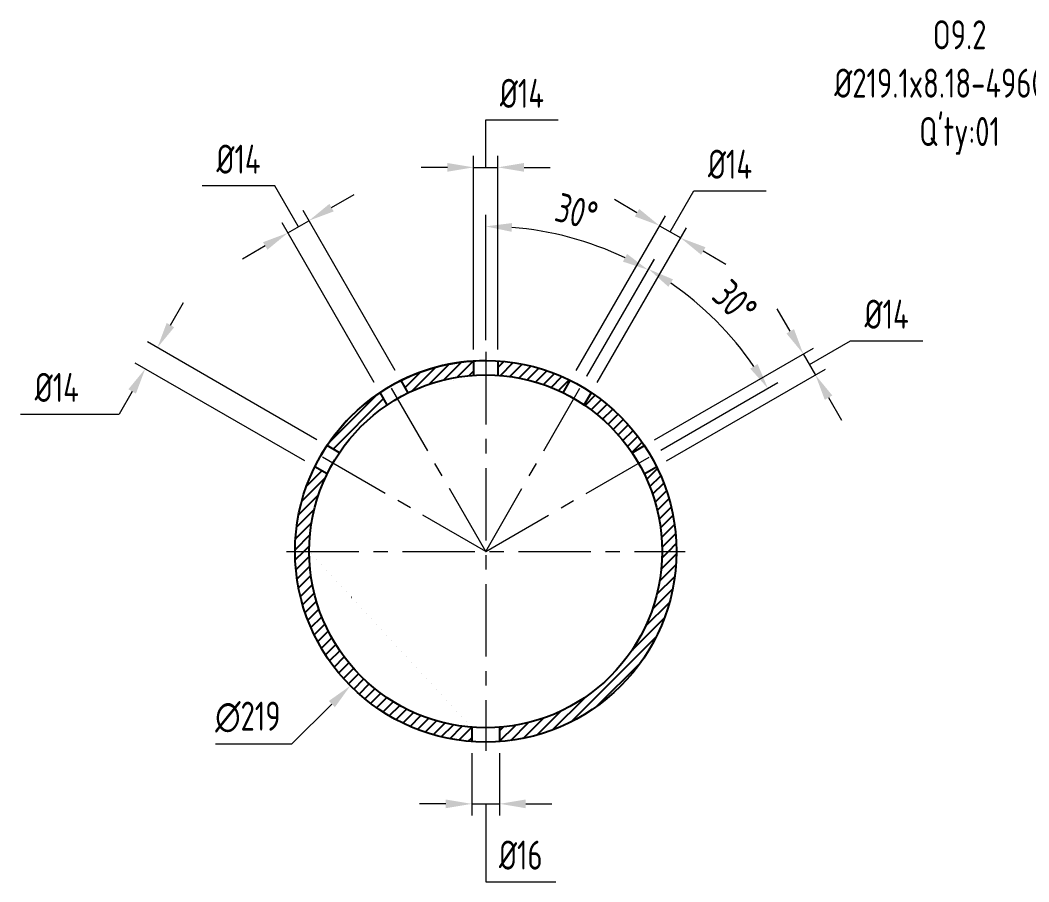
# Model space of a CAD drawing. Header units: millimetres. Extents: x -46397 to 283259, y -8690 to 23983.
# Drawn here: x 252431 to 254169, y 95 to 1579 of the extents above; entities that cross this region are included whole.
import ezdxf

# ---------------------------------------------------------------- set-up
doc = ezdxf.new("R2010")
doc.units = ezdxf.units.MM
doc.linetypes.add('CENTER', pattern=[2, 1.25, -0.25, 0.25, -0.25])
doc.layers.get('Defpoints').update_dxf_attribs({"lineweight": 0})
for name, color, linetype, lineweight in [('AM_8', 1, 'Continuous', 25), ('DUONGCHINH', 7, 'Continuous', 25), ('DUONGTAM', 1, 'CENTER', 0), ('PHANTOM 2', 8, 'Continuous', 0)]:
    doc.layers.add(name, color=color, linetype=linetype, lineweight=lineweight)
doc.styles.add('GHI CHÚ 1', font='isocp_IV25.ttf', dxfattribs={"width": 0.8})
doc.styles.get("Standard").update_dxf_attribs({"font": 'isocp.shx', "width": 0.8})
doc.dimstyles.new('1-30SCALE', dxfattribs={"dimtxt": 75, "dimasz": 75, "dimexe": 37.5, "dimexo": 30, "dimgap": 30, "dimtad": 1, "dimtoh": 1, "dimdec": 0, "dimdsep": 46, "dimtxsty": 'GHI CHÚ 1', "dimcen": 0.09, "dimclrd": 256, "dimclre": 256, "dimclrt": 2, "dimadec": 0, "dimazin": 0, "dimtfac": 1, "dimtdec": 0, "dimtofl": 0, "dimtmove": 0, "dimatfit": 3, "dimfxl": 1, "dimlwd": 0, "dimlwe": 0, "dimarcsym": 0})
doc.dimstyles.new('1-30SCALE$2', dxfattribs={"dimtxt": 75, "dimasz": 75, "dimexe": 37.5, "dimexo": 30, "dimgap": 30, "dimtad": 1, "dimtoh": 1, "dimdec": 0, "dimdsep": 46, "dimtxsty": 'GHI CHÚ 1', "dimcen": 0.09, "dimclrd": 256, "dimclre": 256, "dimclrt": 2, "dimadec": 0, "dimazin": 0, "dimtfac": 1, "dimtdec": 0, "dimtofl": 0, "dimtmove": 0, "dimatfit": 3, "dimfxl": 1, "dimlwd": 0, "dimlwe": 0, "dimarcsym": 0})
pattern_1 = [(45, (21732.579, 0), (-8.9802561, 8.9802561), [])]

# ---------------------------------------------------------------- blocks, each defined once
blk = doc.blocks.new('*D1328')
at = {"layer": 'Defpoints', "color": 0, "transparency": 16777216}
for p in [(253466.6, 895.4), (253000, 432.4)]:
    blk.add_point(p, dxfattribs=at)
at = {"layer": 'PHANTOM 2', "lineweight": 0, "transparency": 16777216}
for p, q in [((253233.2, 663.9), (253233.4, 663.9)), ((253233.3, 663.8), (253233.3, 664))]:
    blk.add_line(p, q, dxfattribs=at)
at = {"layer": 'PHANTOM 2', "linetype": 'Continuous', "lineweight": 0, "transparency": 16777216}
for p, q in [((252899.1, 332.3), (252968, 400.7)), ((252767.7, 332.3), (252899.1, 332.3))]:
    blk.add_line(p, q, dxfattribs=at)
at = {"layer": 'PHANTOM 2', "transparency": 16777216}
blk.add_solid([(252962.8, 406.1), (252973.3, 395.4), (253000, 432.4)], dxfattribs=at)
at = {"layer": 'PHANTOM 2', "color": 2, "transparency": 16777216, "insert": (252823.4, 378.4), "char_height": 50, "attachment_point": 5, "style": 'GHI CHÚ 1'}
blk.add_mtext('∅219', dxfattribs=at)
blk = doc.blocks.new('*D1329')
at = {"layer": 'Defpoints', "color": 0, "transparency": 16777216}
for p in [(253424.8, 1190.1), (253233.3, 1007.6), (253397.6, 948.5), (253233.3, 663.9), (253233.3, 320.3)]:
    blk.add_point(p, dxfattribs=at)
at = {"layer": 'PHANTOM 2', "linetype": 'Continuous', "lineweight": 0, "transparency": 16777216}
for p, q in [((253233.3, 1027.6), (253233.3, 1243.9)), ((253407.6, 965.9), (253523.3, 1166.2))]:
    blk.add_line(p, q, dxfattribs=at)
blk.add_arc((253233.3, 663.9), 560, 64.6056, 85.3944, dxfattribs=at)
at = {"layer": 'PHANTOM 2', "transparency": 16777216}
for points in [[(253277.9, 1214.6), (253278.5, 1229.6), (253233.3, 1223.9)], [(253476.9, 1176.4), (253469.9, 1163.1), (253513.3, 1148.9)]]:
    blk.add_solid(points, dxfattribs=at)
at = {"layer": 'PHANTOM 2', "color": 2, "transparency": 16777216, "insert": (253390.1, 1249.2), "char_height": 50, "attachment_point": 5, "rotation": 345, "style": 'GHI CHÚ 1'}
blk.add_mtext('30°', dxfattribs=at)
blk = doc.blocks.new('*D1330')
at = {"layer": 'Defpoints', "color": 0, "transparency": 16777216}
for p in [(253663.5, 1024.9), (253397.6, 948.5), (253517.9, 828.2), (253233.3, 663.9), (253233.3, 663.9)]:
    blk.add_point(p, dxfattribs=at)
at = {"layer": 'PHANTOM 2', "linetype": 'Continuous', "lineweight": 0, "transparency": 16777216}
for p, q in [((253407.6, 965.9), (253524.1, 1167.6)), ((253535.2, 838.2), (253737, 954.7))]:
    blk.add_line(p, q, dxfattribs=at)
blk.add_arc((253233.3, 663.9), 561.6, 34.5921, 55.4079, dxfattribs=at)
at = {"layer": 'PHANTOM 2', "transparency": 16777216}
for points in [[(253548.1, 1119.9), (253556.1, 1132.6), (253514.1, 1150.3)], [(253701.9, 986.8), (253689.3, 978.8), (253719.7, 944.7)]]:
    blk.add_solid(points, dxfattribs=at)
at = {"layer": 'PHANTOM 2', "color": 2, "transparency": 16777216, "insert": (253662.9, 1093.6), "char_height": 50, "attachment_point": 5, "rotation": 315, "style": 'GHI CHÚ 1'}
blk.add_mtext('30°', dxfattribs=at)
blk = doc.blocks.new('*D1331')
at = {"layer": 'Defpoints', "color": 0, "transparency": 16777216}
for p in [(252667.4, 1014.9), (252959.7, 846.1), (252938.7, 809.7)]:
    blk.add_point(p, dxfattribs=at)
at = {"layer": 'PHANTOM 2', "linetype": 'Continuous', "lineweight": 0, "transparency": 16777216}
for p, q in [((252689.9, 1053.8), (252712.4, 1092.8)), ((252942.4, 856.1), (252650.1, 1024.9)), ((252921.4, 819.7), (252629.1, 988.5)), ((252623.9, 939.5), (252601.4, 900.5)), ((252431.6, 900.5), (252601.4, 900.5))]:
    blk.add_line(p, q, dxfattribs=at)
at = {"layer": 'PHANTOM 2', "transparency": 16777216}
for points in [[(252683.4, 1057.6), (252696.4, 1050.1), (252667.4, 1014.9)], [(252617.4, 943.3), (252630.4, 935.8), (252646.4, 978.5)]]:
    blk.add_solid(points, dxfattribs=at)
at = {"layer": 'PHANTOM 2', "color": 2, "transparency": 16777216, "insert": (252494, 946.4), "char_height": 50, "attachment_point": 5, "style": 'GHI CHÚ 1'}
blk.add_mtext('%%C14', dxfattribs=at)
blk = doc.blocks.new('*D1345')
at = {"layer": 'Defpoints', "color": 0, "transparency": 16777216}
for p in [(252928.6, 1233.7), (253087.5, 958.5), (253051.1, 937.5)]:
    blk.add_point(p, dxfattribs=at)
at = {"layer": 'PHANTOM 2', "linetype": 'Continuous', "lineweight": 0, "transparency": 16777216}
for p, q in [((252869.6, 1293.9), (252744.8, 1293.9)), ((252910.4, 1223.2), (252869.6, 1293.9)), ((252967.5, 1256.2), (253006.5, 1278.7)), ((253077.5, 975.8), (252918.6, 1251)), ((253041.1, 954.8), (252882.2, 1230)), ((252892.2, 1212.7), (252928.6, 1233.7)), ((252853.2, 1190.2), (252814.2, 1167.7))]:
    blk.add_line(p, q, dxfattribs=at)
at = {"layer": 'PHANTOM 2', "transparency": 16777216}
for points in [[(252963.8, 1262.7), (252971.3, 1249.7), (252928.6, 1233.7)], [(252849.5, 1196.7), (252857, 1183.7), (252892.2, 1212.7)]]:
    blk.add_solid(points, dxfattribs=at)
at = {"layer": 'PHANTOM 2', "color": 2, "transparency": 16777216, "insert": (252807.2, 1339.7), "char_height": 50, "attachment_point": 5, "style": 'GHI CHÚ 1'}
blk.add_mtext('%%C14', dxfattribs=at)
blk = doc.blocks.new('*D1346')
at = {"layer": 'Defpoints', "color": 0, "transparency": 16777216}
for p in [(253254.3, 1325.6), (253212.3, 991.9), (253254.3, 991.9)]:
    blk.add_point(p, dxfattribs=at)
at = {"layer": 'PHANTOM 2', "linetype": 'Continuous', "lineweight": 0, "transparency": 16777216}
for p, q in [((253233.3, 1325.6), (253233.3, 1407.3)), ((253233.3, 1407.3), (253358.1, 1407.3)), ((253212.3, 1011.9), (253212.3, 1345.6)), ((253254.3, 1011.9), (253254.3, 1345.6)), ((253167.3, 1325.6), (253122.3, 1325.6)), ((253212.3, 1325.6), (253254.3, 1325.6)), ((253299.3, 1325.6), (253344.3, 1325.6))]:
    blk.add_line(p, q, dxfattribs=at)
at = {"layer": 'PHANTOM 2', "transparency": 16777216}
for points in [[(253167.3, 1333.1), (253167.3, 1318.1), (253212.3, 1325.6)], [(253299.3, 1333.1), (253299.3, 1318.1), (253254.3, 1325.6)]]:
    blk.add_solid(points, dxfattribs=at)
at = {"layer": 'PHANTOM 2', "color": 2, "transparency": 16777216, "insert": (253295.7, 1453.1), "char_height": 50, "attachment_point": 5, "style": 'GHI CHÚ 1'}
blk.add_mtext('%%C14', dxfattribs=at)
blk = doc.blocks.new('*D1347')
at = {"layer": 'Defpoints', "color": 0, "transparency": 16777216}
for p in [(253209.3, 336.1), (253257.3, 336.1), (253257.3, 228.9)]:
    blk.add_point(p, dxfattribs=at)
at = {"layer": 'PHANTOM 2', "linetype": 'Continuous', "lineweight": 0, "transparency": 16777216}
for p, q in [((253209.3, 316.1), (253209.3, 208.9)), ((253257.3, 316.1), (253257.3, 208.9)), ((253164.3, 228.9), (253119.3, 228.9)), ((253209.3, 228.9), (253257.3, 228.9)), ((253233.3, 228.9), (253233.3, 94.6)), ((253302.3, 228.9), (253347.3, 228.9)), ((253233.3, 94.6), (253354.2, 94.6))]:
    blk.add_line(p, q, dxfattribs=at)
at = {"layer": 'PHANTOM 2', "transparency": 16777216}
for points in [[(253164.3, 236.4), (253164.3, 221.4), (253209.3, 228.9)], [(253302.3, 236.4), (253302.3, 221.4), (253257.3, 228.9)]]:
    blk.add_solid(points, dxfattribs=at)
at = {"layer": 'PHANTOM 2', "color": 2, "transparency": 16777216, "insert": (253293.7, 140.6), "char_height": 50, "attachment_point": 5, "style": 'GHI CHÚ 1'}
blk.add_mtext('%%C16', dxfattribs=at)
blk = doc.blocks.new('*D1348')
at = {"layer": 'Defpoints', "color": 0, "transparency": 16777216}
for p in [(253569.4, 1204), (253379.1, 958.5), (253415.5, 937.5)]:
    blk.add_point(p, dxfattribs=at)
at = {"layer": 'PHANTOM 2', "linetype": 'Continuous', "lineweight": 0, "transparency": 16777216}
for p, q in [((253494, 1247.5), (253455, 1270)), ((253551.2, 1214.5), (253592, 1285.2)), ((253592, 1285.2), (253716.8, 1285.2)), ((253389.1, 975.8), (253543, 1242.3)), ((253425.5, 954.8), (253579.4, 1221.3)), ((253533, 1225), (253569.4, 1204)), ((253608.3, 1181.5), (253647.3, 1159))]:
    blk.add_line(p, q, dxfattribs=at)
at = {"layer": 'PHANTOM 2', "transparency": 16777216}
for points in [[(253497.8, 1254), (253490.3, 1241), (253533, 1225)], [(253612.1, 1188), (253604.6, 1175), (253569.4, 1204)]]:
    blk.add_solid(points, dxfattribs=at)
at = {"layer": 'PHANTOM 2', "color": 2, "transparency": 16777216, "insert": (253654.4, 1331), "char_height": 50, "attachment_point": 5, "style": 'GHI CHÚ 1'}
blk.add_mtext('%%C14', dxfattribs=at)
blk = doc.blocks.new('*D1332')
at = {"layer": 'Defpoints', "color": 0, "transparency": 16777216}
for p in [(253801.7, 967.8), (253506.8, 846.1), (253527.8, 809.7)]:
    blk.add_point(p, dxfattribs=at)
at = {"layer": 'PHANTOM 2', "linetype": 'Continuous', "lineweight": 0, "transparency": 16777216}
for p, q in [((253758.2, 1043.2), (253735.7, 1082.1)), ((253791.2, 986), (253861.9, 1026.8)), ((253861.9, 1026.8), (253986.7, 1026.8)), ((253524.1, 856.1), (253798, 1014.2)), ((253780.7, 1004.2), (253801.7, 967.8)), ((253545.1, 819.7), (253819, 977.8)), ((253824.2, 928.9), (253846.7, 889.9))]:
    blk.add_line(p, q, dxfattribs=at)
at = {"layer": 'PHANTOM 2', "transparency": 16777216}
for points in [[(253764.7, 1046.9), (253751.7, 1039.4), (253780.7, 1004.2)], [(253830.7, 932.6), (253817.7, 925.1), (253801.7, 967.8)]]:
    blk.add_solid(points, dxfattribs=at)
at = {"layer": 'PHANTOM 2', "color": 2, "transparency": 16777216, "insert": (253924.3, 1072.6), "char_height": 50, "attachment_point": 5, "style": 'GHI CHÚ 1'}
blk.add_mtext('%%C14', dxfattribs=at)

msp = doc.modelspace()

# ---------------------------------------------------------------- hatches: boundary and pattern name
at = {"layer": 'AM_8'}
h = msp.add_hatch(dxfattribs=at)
h.set_pattern_fill('ANSI31', color=256, scale=4, style=0)
h.set_pattern_definition(pattern_1)
edge = h.paths.add_edge_path()
edge.add_arc((253233.28, 663.92), 328.65, 93.66357, 116.33643)
edge.add_line((253087.48, 958.45), (253099.77, 937.16))
edge.add_arc((253233.28, 663.92), 304.11, 93.95965, 116.04035, ccw=False)
edge.add_line((253212.28, 967.3), (253212.28, 991.9))
h = msp.add_hatch(dxfattribs=at)
h.set_pattern_fill('ANSI31', color=256, scale=4, style=0)
h.set_pattern_definition(pattern_1)
h.paths.add_polyline_path([(253254.28, 991.9), (253254.28, 967.3, -0.0966444), (253366.78, 937.16), (253379.08, 958.45, 0.099253)])
h.paths.add_polyline_path([(253415.46, 937.45), (253403.16, 916.16, -0.0966444), (253485.52, 833.8), (253506.82, 846.09, 0.099253)])
h.paths.add_polyline_path([(253537.39, 663.92), (253561.93, 663.92, 0.1154229), (253527.82, 809.72), (253506.52, 797.42, -0.114114)])
h = msp.add_hatch(dxfattribs=at)
h.set_pattern_fill('ANSI31', color=256, scale=4, style=0)
h.set_pattern_definition(pattern_1)
edge = h.paths.add_edge_path()
edge.add_arc((253233.28, 663.92), 304.11, 123.95965, 146.04035, ccw=False)
edge.add_line((253063.4, 916.16), (253051.1, 937.45))
edge.add_arc((253233.28, 663.92), 328.65, 123.66357, 146.33643)
edge.add_line((252959.74, 846.09), (252981.04, 833.8))
h = msp.add_hatch(dxfattribs=at)
h.set_pattern_fill('ANSI31', color=256, scale=4, style=0)
h.set_pattern_definition(pattern_1)
edge = h.paths.add_edge_path()
edge.add_arc((253233.28, 663.92), 328.65, 153.66357, 180)
edge.add_line((252904.63, 663.92), (252929.17, 663.92))
edge.add_arc((253233.28, 663.92), 304.11, 153.95965, 180, ccw=False)
edge.add_line((252960.04, 797.42), (252938.74, 809.72))
h = msp.add_hatch(dxfattribs=at)
h.set_pattern_fill('ANSI31', color=256, scale=4, style=0)
h.set_pattern_definition(pattern_1)
edge = h.paths.add_edge_path()
edge.add_arc((253233.28, 663.92), 328.65, 180, 265.81219)
edge.add_line((253209.28, 336.14), (253209.28, 360.76))
edge.add_arc((253233.28, 663.92), 304.11, 180, 265.47358, ccw=False)
edge.add_line((252929.17, 663.92), (252904.63, 663.92))
h = msp.add_hatch(dxfattribs=at)
h.set_pattern_fill('ANSI31', color=256, scale=4, style=0)
h.set_pattern_definition(pattern_1)
edge = h.paths.add_edge_path()
edge.add_arc((253233.28, 663.92), 328.65, 274.18781, 360)
edge.add_line((253561.93, 663.92), (253537.39, 663.92))
edge.add_arc((253233.28, 663.92), 304.11, -85.47358, 0, ccw=False)
edge.add_line((253257.28, 360.76), (253257.28, 336.14))

# ---------------------------------------------------------------- linework, layer by layer
for start, end in [(90, 120), (120, 150)]:
    msp.add_arc((253233.28, 663.92), 328.65, start, end)
at = {"layer": 'DUONGCHINH'}
for p, q in [((253212.28, 991.9), (253212.28, 967.3)), ((253254.28, 991.9), (253254.28, 967.3)), ((253099.77, 937.16), (253087.48, 958.45)), ((253366.78, 937.16), (253379.08, 958.45)), ((253063.4, 916.16), (253051.1, 937.45)), ((253403.16, 916.16), (253415.46, 937.45)), ((252981.04, 833.8), (252959.74, 846.09)), ((253485.52, 833.8), (253506.82, 846.09)), ((252960.04, 797.42), (252938.74, 809.72)), ((253506.52, 797.42), (253527.82, 809.72)), ((253209.28, 360.76), (253209.28, 336.14)), ((253257.28, 360.76), (253257.28, 336.14))]:
    msp.add_line(p, q, dxfattribs=at)
for radius in [328.65, 304.11]:
    msp.add_circle((253233.28, 663.92), radius, dxfattribs=at)
at = {"layer": 'DUONGTAM', "ltscale": 100}
for p, q in [((253233.28, 1007.57), (253233.28, 320.27)), ((253233.28, 663.92), (253068.95, 948.54)), ((253233.28, 663.92), (253397.6, 948.54)), ((253233.28, 663.92), (252948.66, 828.24)), ((253233.28, 663.92), (253517.9, 828.24)), ((252889.63, 663.92), (253576.93, 663.92))]:
    msp.add_line(p, q, dxfattribs=at)

# ---------------------------------------------------------------- texts
at = {"color": 3, "insert": (253817.27, 1579.04, -3), "char_height": 50, "attachment_point": 1}
msp.add_mtext_dynamic_manual_height_columns("\\A1;\\pxqc;O9.2\\P%%C219.1x8.18-4960mm\\PQ'ty:01", width=465.6456, gutter_width=37.5, heights=[0], dxfattribs=at)

# ---------------------------------------------------------------- dimensions: what is measured, and where the dimension line sits
at = {"layer": 'PHANTOM 2'}
for base, p1, p2, picture, middle in [((253254.28, 1325.64), (253212.28, 991.9), (253254.28, 991.9), '*D1346', (253253.28, 1453.08)), ((253257.28, 228.86), (253209.28, 336.14), (253257.28, 336.14), '*D1347', (253253.28, 140.64))]:
    dim = msp.add_linear_dim(base=base, p1=p1, p2=p2, dimstyle='1-30SCALE', override={"dimtxt": 50, "dimasz": 45, "dimexe": 20, "dimexo": 20, "dimgap": 20, "dimlfac": 0.333333, "dimpost": '%%C<>', "dimtmove": 1}, dxfattribs=at)
    dim.commit()
    dim.dimension.update_dxf_attribs({"geometry": picture, "text_midpoint": middle})
for base, p1, p2, angle, picture, middle in [((252928.56, 1233.71), (253051.1, 937.45), (253087.48, 958.45), 210, '*D1345', (252849.56, 1339.72)), ((253569.35, 1204.01), (253379.08, 958.45), (253415.46, 937.45), 150, '*D1348', (253611.98, 1331.02)), ((253801.68, 967.83), (253506.82, 846.09), (253527.82, 809.72), 120, '*D1332', (253881.87, 1072.65))]:
    dim = msp.add_linear_dim(base=base, p1=p1, p2=p2, angle=angle, dimstyle='1-30SCALE', override={"dimtxt": 50, "dimasz": 45, "dimexe": 20, "dimexo": 20, "dimgap": 20, "dimlfac": 0.333333, "dimpost": '%%C<>', "dimtmove": 1}, dxfattribs=at)
    dim.commit()
    dim.dimension.update_dxf_attribs({"geometry": picture, "text_midpoint": middle})
for base, line1, line2, picture, middle in [((253424.8, 1190.12), ((253233.28, 663.92), (253397.6, 948.54)), ((253233.28, 1007.57), (253233.28, 320.27)), '*D1329', (253390.11, 1249.22)), ((253663.5, 1024.91), ((253233.28, 663.92), (253517.9, 828.24)), ((253233.28, 663.92), (253397.6, 948.54)), '*D1330', (253662.91, 1093.55))]:
    dim = msp.add_angular_dim_2l(base=base, line1=line1, line2=line2, dimstyle='1-30SCALE$2', override={"dimtxt": 50, "dimasz": 45, "dimexe": 20, "dimexo": 20, "dimgap": 20, "dimlfac": 0.333333, "dimtmove": 1}, dxfattribs=at)
    dim.commit()
    dim.dimension.update_dxf_attribs({"geometry": picture, "text_midpoint": middle})
dim = msp.add_linear_dim(base=(252667.42, 1014.86), p1=(252938.74, 809.72), p2=(252959.74, 846.09), angle=240, dimstyle='1-30SCALE', override={"dimtxt": 50, "dimasz": 45, "dimexe": 20, "dimexo": 20, "dimgap": 20, "dimlfac": 0.333333, "dimpost": '%%C<>', "dimtmove": 1}, dxfattribs=at)
dim.commit()
dim.dimension.update_dxf_attribs({"geometry": '*D1331', "text_midpoint": (252612.77, 932.21), "dimtype": 160})
dim = msp.add_diameter_dim_2p(p1=(253466.58, 895.4), p2=(252999.98, 432.44), dimstyle='1-30SCALE', override={"dimtxt": 50, "dimasz": 45, "dimexe": 20, "dimexo": 20, "dimgap": 20, "dimlfac": 0.333333, "dimtmove": 1}, dxfattribs=at)
dim.commit()
dim.dimension.update_dxf_attribs({"geometry": '*D1328', "text_midpoint": (252823.37, 378.39)})

doc.saveas('drawing.dxf')
